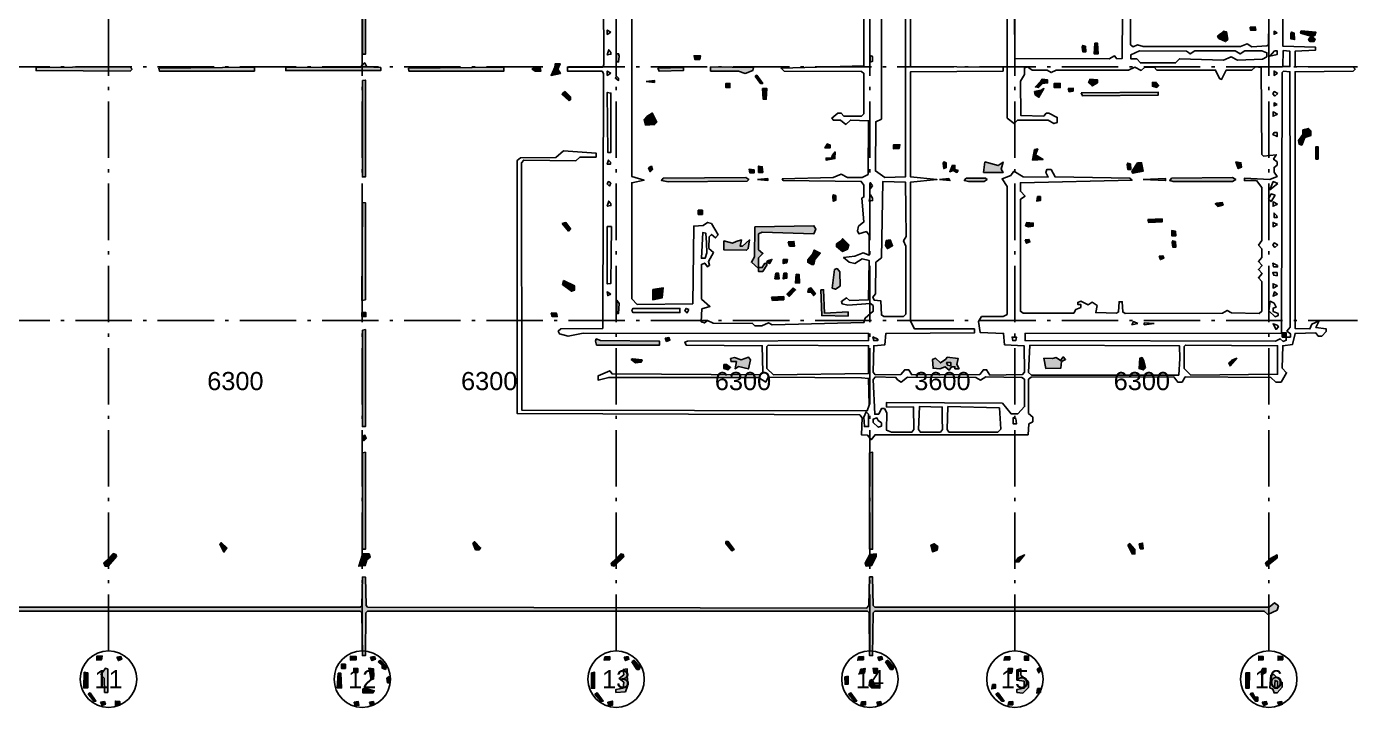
# Model space of a CAD drawing. Header units: millimetres. Extents: x -7200 to 93979, y -9600 to 40920.
# Drawn here: x 58268 to 91300, y -9600 to 7298 of the extents above; entities that cross this region are included whole.
import ezdxf
from ezdxf.enums import TextEntityAlignment as Align

# ---------------------------------------------------------------- set-up
doc = ezdxf.new("R2010")
doc.units = ezdxf.units.MM
doc.linetypes.add('ОСЕВАЯ', pattern=[2040, 1400, -280, 80, -280])
for name, color, linetype in [('ЗАЛИВКА', 7, 'Continuous'), ('МАРКИ', 1, 'Continuous'), ('ОСИ', 1, 'ОСЕВАЯ'), ('ПЛАН', 7, 'Continuous'), ('ШАГ', 3, 'Continuous')]:
    doc.layers.add(name, color=color, linetype=linetype)
doc.styles.add('Arial', font='arial.ttf')

msp = doc.modelspace()

# ---------------------------------------------------------------- hatches: boundary and pattern name
at = {"layer": 'ЗАЛИВКА'}
for points in [[(66601, 9055), (66601, 6611), (66678, 6611), (66678, 9068)], [(88635, 7286), (88650, 7207), (88777, 7207), (88762, 7296)], [(87902, 7121), (87828, 7060), (87863, 7004), (88028, 6928), (88082, 6981), (88051, 7169), (87975, 7182)], [(89648, 7121), (89651, 6992), (89742, 6974), (89727, 7139), (89663, 7162)], [(89907, 7190), (89892, 7131), (90156, 7060), (90090, 6981), (90123, 6928), (90219, 6928), (90255, 6987), (90171, 7080), (90242, 7080), (90272, 7159)], [(84470, 6791), (84482, 6674), (84563, 6674), (84548, 6809), (84485, 6832)], [(84782, 6888), (84764, 6624), (84868, 6624), (84853, 6885)], [(59405, 6294), (58504, 6281), (58504, 6205), (60837, 6192), (60887, 6243), (60839, 6288), (60573, 6299)], [(61550, 6268), (61565, 6192), (63923, 6192), (63923, 6294)], [(66589, 6344), (66561, 6294), (64698, 6281), (64698, 6205), (67058, 6205), (67058, 6281), (66716, 6296), (66662, 6395)], [(67744, 6268), (67759, 6192), (70117, 6192), (70117, 6294)], [(70853, 6268), (70815, 6243), (70891, 6192), (71034, 6192), (71018, 6281)], [(71386, 6311), (71285, 6085), (71516, 6136), (71450, 6243), (71513, 6370), (71386, 6370)], [(73938, 6266), (73968, 6189), (74572, 6205), (74572, 6281)], [(74844, 6530), (74851, 6484), (74978, 6484), (74994, 6573), (74836, 6573)], [(75245, 6243), (75245, 6192), (75940, 6192), (76103, 6134), (76298, 6212), (76314, 6286), (75245, 6296)], [(66601, 5958), (66601, 3565), (66678, 3565), (66678, 5971)], [(73646, 5938), (73849, 5913), (73849, 5964)], [(76349, 6065), (76484, 5887), (76539, 5887), (76392, 6090)], [(83439, 5946), (83307, 5799), (83388, 5783), (83482, 5882), (83609, 5900), (83609, 5976), (83474, 5991)], [(84647, 5951), (84629, 5908), (84716, 5824), (84853, 5903), (84853, 5976), (84662, 5991)], [(71574, 5649), (71559, 5611), (71729, 5461), (71767, 5484), (71767, 5555), (71638, 5684)], [(75626, 5837), (75626, 5786), (75727, 5786), (75727, 5887), (75626, 5887)], [(76545, 5628), (76552, 5494), (76628, 5494), (76644, 5760), (76537, 5760)], [(83454, 5722), (83289, 5684), (83304, 5601), (83396, 5545), (83520, 5760)], [(83774, 5837), (83774, 5786), (83926, 5786), (83926, 5887), (83774, 5887)], [(84117, 5760), (84150, 5679), (84244, 5697), (84244, 5773)], [(84447, 5656), (84475, 5583), (86351, 5595), (86351, 5672)], [(86211, 5865), (86211, 5816), (86325, 5788), (86371, 5834), (86307, 5913), (86211, 5913)], [(73666, 5070), (73595, 4991), (73633, 4854), (73854, 4867), (73910, 4923), (73798, 5151)], [(89945, 4735), (89948, 4621), (89836, 4471), (89854, 4382), (89917, 4359), (89996, 4545), (90146, 4598), (90146, 4710), (90085, 4770)], [(78113, 4336), (78085, 4288), (78215, 4291), (78215, 4359), (78139, 4387)], [(79789, 4311), (79789, 4260), (79928, 4275), (79944, 4364), (79789, 4364)], [(90272, 4161), (90272, 4009), (90323, 4009), (90323, 4314), (90272, 4314)], [(78268, 4110), (78243, 4034), (78113, 4034), (78113, 3984), (78332, 4022), (78337, 4187)], [(83284, 4245), (83238, 3984), (83497, 3996), (83307, 4116), (83368, 4263)], [(73704, 3791), (73747, 3694), (73806, 3753), (73775, 3831)], [(76215, 3712), (76222, 3666), (76324, 3666), (76324, 3742), (76204, 3760)], [(76438, 3758), (76438, 3679), (76542, 3679), (76527, 3819), (76438, 3834)], [(81017, 3897), (81032, 3775), (81096, 3798), (81096, 3915), (81032, 3938)], [(81246, 3862), (81182, 3697), (81263, 3730), (81360, 3679), (81388, 3725), (81312, 3753), (81312, 3854)], [(82055, 3940), (82022, 3679), (82505, 3676), (82454, 3758), (82505, 3933), (82385, 3849)], [(85586, 3872), (85599, 3755), (85680, 3755), (85665, 3890), (85602, 3912)], [(85838, 3915), (85701, 3704), (85729, 3659), (85982, 3709), (85944, 3918)], [(88305, 3864), (88341, 3775), (88422, 3806), (88407, 3920), (88285, 3938)], [(74072, 3534), (74026, 3478), (74191, 3448), (76154, 3463), (76194, 3504), (76121, 3552)], [(76413, 3501), (76666, 3476), (76666, 3527)], [(80931, 3501), (81187, 3476), (81157, 3527)], [(81586, 3537), (81540, 3481), (81654, 3450), (82035, 3450), (82109, 3499), (82068, 3539)], [(85982, 3501), (86541, 3476), (86541, 3527)], [(86688, 3534), (86642, 3481), (86724, 3450), (88204, 3450), (88280, 3501), (88204, 3552)], [(78276, 3085), (78291, 2963), (78354, 2986), (78354, 3103), (78291, 3126)], [(83360, 3080), (83342, 2966), (83431, 2981), (83431, 3077)], [(66607, 2928), (66589, 503), (66678, 519), (66678, 2925)], [(74940, 2689), (74940, 2638), (75042, 2638), (75042, 2740), (74940, 2740)], [(87810, 2917), (87772, 2895), (87833, 2834), (87965, 2869), (87945, 2930)], [(71564, 2407), (71719, 2224), (71772, 2278), (71655, 2435)], [(76344, 2326), (76339, 1580), (76260, 1450), (76438, 1295), (76438, 1217), (76539, 1217), (76646, 1389), (76593, 1422), (76527, 1318), (76438, 1318), (76438, 1557), (76545, 1669), (76438, 1760), (76438, 2153), (76527, 2197), (77809, 2156), (77854, 2270), (77809, 2354)], [(83078, 2397), (83063, 2356), (83137, 2328), (83254, 2346), (83254, 2422), (83096, 2438)], [(86097, 2511), (86127, 2433), (86452, 2448), (86452, 2524)], [(75879, 1960), (75793, 1922), (75575, 1978), (75575, 1755), (76138, 1745), (76179, 1788), (76215, 2004), (76037, 1851), (75976, 1851), (76011, 2004)], [(78492, 1986), (78367, 1905), (78370, 1839), (78522, 1717), (78641, 1773), (78677, 1882), (78527, 2034)], [(79603, 1986), (79586, 1864), (79634, 1790), (79763, 1859), (79702, 2004)], [(83051, 2004), (83086, 1920), (83170, 1953), (83147, 2016)], [(86693, 2171), (86693, 2105), (86797, 2105), (86782, 2219), (86693, 2235)], [(86703, 1943), (86716, 1826), (86797, 1826), (86782, 1960), (86719, 1983)], [(77174, 1955), (77205, 1851), (77329, 1851), (77314, 1966)], [(77786, 1661), (77656, 1509), (77656, 1448), (77755, 1394), (77804, 1394), (77834, 1516), (77969, 1676), (77819, 1750)], [(76656, 1483), (76641, 1443), (76715, 1415), (76768, 1521)], [(77047, 1521), (77047, 1417), (77136, 1432), (77151, 1514)], [(86376, 1597), (86411, 1514), (86495, 1547), (86472, 1610)], [(71597, 996), (71567, 899), (71795, 729), (71869, 757), (71869, 861)], [(76862, 1176), (76844, 1039), (76948, 1039), (76933, 1174)], [(77065, 1176), (77047, 1036), (77136, 1052), (77136, 1174)], [(77370, 1151), (77352, 937), (77456, 937), (77441, 1148)], [(78321, 1270), (78266, 808), (78342, 780), (78461, 856), (78451, 1214), (78387, 1293)], [(73808, 775), (73811, 519), (74042, 562), (74072, 811)], [(77215, 732), (77141, 656), (77197, 600), (77354, 760), (77288, 808)], [(77674, 793), (77656, 709), (77740, 709), (77804, 620), (77847, 663), (77735, 811)], [(77979, 767), (78004, 123), (78659, 112), (78659, 214), (78075, 189), (78050, 767)], [(76755, 582), (76786, 503), (77060, 519), (77060, 595)], [(66589, 151), (66589, 100), (66690, 100), (66690, 201), (66589, 201)], [(71287, 194), (71315, 100), (71440, 100), (71424, 184)], [(66601, -235), (66601, -2629), (66678, -2629), (66678, -223)], [(89435, -357), (89435, -408), (89536, -408), (89536, -306), (89435, -306)], [(72389, -509), (72414, -606), (73976, -611), (73976, -509), (72516, -494), (72407, -454)], [(74115, -433), (74151, -517), (74235, -484), (74212, -421)], [(73311, -946), (73278, -966), (73379, -1045), (73526, -1030), (73544, -977)], [(75740, -941), (75755, -1017), (75885, -1017), (75852, -1195), (75935, -1139), (76184, -1200), (76232, -977), (76189, -911), (76006, -977), (75839, -916)], [(83736, -941), (83518, -933), (83568, -1192), (83939, -1182), (83954, -1017), (84058, -961), (84000, -903), (83934, -992), (83820, -916)], [(85899, -933), (85881, -1192), (85988, -1225), (86038, -1175), (85995, -979), (85955, -916)], [(88183, -982), (88110, -1045), (88140, -1124), (88305, -933)], [(75575, -1142), (75575, -1192), (75681, -1225), (75740, -1167), (75641, -1093), (75575, -1093)], [(66596, -2885), (66640, -2982), (66698, -2924), (66667, -2845)], [(66601, -3281), (66601, -5675), (66678, -5675), (66678, -3269)], [(79192, -3281), (79192, -5675), (79268, -5675), (79268, -3269)], [(63060, -5541), (63164, -5744), (63238, -5640), (63098, -5510)], [(69340, -5520), (69412, -5688), (69505, -5688), (69536, -5637), (69386, -5485)], [(75626, -5531), (75773, -5718), (75829, -5685), (75684, -5485), (75626, -5485)], [(80710, -5576), (80751, -5739), (80867, -5696), (80885, -5607), (80791, -5538)], [(85602, -5571), (85708, -5789), (85779, -5789), (85777, -5675), (85655, -5536)], [(85881, -5543), (85911, -5663), (85985, -5663), (85970, -5523)], [(60304, -5901), (60184, -6015), (60215, -6094), (60288, -6094), (60499, -5858), (60481, -5805), (60420, -5784)], [(66599, -5833), (66513, -6097), (66675, -6081), (66713, -5937), (66799, -5873), (66769, -5789), (66612, -5789)], [(72899, -5906), (72780, -6023), (72798, -6079), (72854, -6097), (73090, -5861), (73072, -5805), (73016, -5787)], [(79197, -5807), (79080, -6023), (79111, -6097), (79240, -6081), (79357, -5858), (79357, -5789)], [(82880, -5888), (82809, -5993), (82898, -5990), (83038, -5815)], [(89130, -5914), (89021, -6013), (89051, -6094), (89308, -5891), (89308, -5815)], [(66607, -6363), (66589, -7082), (66543, -7109), (28921, -7109), (28890, -7059), (28794, -7109), (10050, -7109), (9979, -7051), (9921, -7109), (6387, -7109), (6326, -7049), (6265, -7109), (221, -7107), (49, -6960), (5, -7079), (-200, -7160), (-86, -7313), (31, -7313), (31, -7244), (155, -7178), (9913, -7211), (9981, -7267), (10050, -7211), (66548, -7211), (66589, -7252), (66601, -8315), (66678, -8315), (66690, -7252), (66731, -7211), (79139, -7211), (79179, -7252), (79192, -8315), (79268, -8315), (79281, -7252), (79324, -7208), (88988, -7211), (89077, -7292), (89305, -7183), (89338, -7082), (89239, -7008), (89110, -7109), (79322, -7109), (79284, -7071), (79268, -6361), (79192, -6361), (79177, -7069), (79119, -7137), (66731, -7109), (66693, -7071), (66678, -6366)], [(60014, -8381), (60014, -8432), (60128, -8417), (60144, -8328), (60014, -8328)], [(60509, -8353), (60545, -8437), (60628, -8404), (60606, -8341)], [(66081, -8582), (66081, -8632), (66183, -8632), (66183, -8531), (66081, -8531)], [(66310, -8379), (66310, -8432), (66449, -8417), (66449, -8341), (66310, -8325)], [(66805, -8353), (66840, -8437), (66924, -8404), (66901, -8341)], [(66995, -8467), (67096, -8559), (67096, -8627), (67175, -8658), (67203, -8582), (67051, -8429)], [(72623, -8343), (72605, -8432), (72744, -8417), (72744, -8341)], [(73100, -8353), (73135, -8437), (73219, -8404), (73196, -8341)], [(73290, -8467), (73417, -8658), (73470, -8658), (73498, -8582), (73346, -8429)], [(78918, -8343), (78900, -8432), (79040, -8417), (79040, -8341)], [(79395, -8353), (79431, -8437), (79515, -8404), (79492, -8341)], [(79586, -8467), (79713, -8658), (79766, -8658), (79794, -8582), (79641, -8429)], [(82548, -8343), (82530, -8432), (82670, -8417), (82670, -8341)], [(83038, -8379), (83038, -8429), (83139, -8429), (83139, -8328), (83038, -8328)], [(88851, -8379), (88851, -8432), (88965, -8417), (88965, -8341), (88851, -8325)], [(89333, -8379), (89333, -8432), (89447, -8417), (89447, -8341), (89333, -8325)], [(59699, -8726), (59684, -9115), (59786, -9115), (59786, -8739)], [(60166, -8709), (60111, -8787), (60189, -8874), (60205, -9229), (60281, -9229), (60281, -8650), (60222, -8630)], [(65997, -8749), (65980, -9115), (66084, -9115), (66068, -8752)], [(66386, -8683), (66386, -8734), (66487, -8734), (66487, -8632), (66386, -8632)], [(66777, -8701), (66822, -8914), (66881, -8894), (66881, -8645), (66759, -8627)], [(67213, -8874), (67228, -8988), (67269, -8988), (67269, -8836)], [(72288, -8742), (72288, -9127), (72364, -9127), (72364, -8726)], [(73074, -8658), (73092, -8792), (72973, -8886), (73092, -8978), (73074, -9127), (72897, -9153), (72897, -9229), (73130, -9216), (73186, -9077), (73176, -8645)], [(78580, -8843), (78583, -9026), (78659, -9026), (78659, -8828)], [(78976, -8655), (78943, -8764), (79065, -8747), (79080, -8632)], [(79197, -8929), (79179, -9059), (79243, -9112), (79446, -9127), (79446, -9051), (79319, -9051), (79253, -8912)], [(79286, -8688), (79294, -8747), (79370, -8747), (79385, -8632), (79278, -8632)], [(82632, -8698), (82632, -8762), (82721, -8747), (82736, -8632), (82632, -8632)], [(82845, -8665), (82847, -8924), (83025, -8950), (83025, -9127), (82847, -9153), (82847, -9229), (82992, -9247), (83139, -9105), (83139, -8968), (82949, -8800), (82949, -8645)], [(83350, -8648), (83393, -8744), (83452, -8686), (83421, -8607)], [(88531, -8744), (88534, -9127), (88610, -9127), (88625, -8739)], [(88922, -8696), (88922, -8790), (89029, -8731), (89029, -8632), (88952, -8632)], [(59798, -9267), (59933, -9445), (59989, -9445), (59842, -9242)], [(66685, -9133), (66614, -9143), (66614, -9242), (66865, -9242), (66898, -9186)], [(72376, -9270), (72524, -9445), (72579, -9445), (72432, -9242)], [(78672, -9270), (78819, -9445), (78875, -9445), (78728, -9242)], [(82243, -9028), (82226, -9143), (82314, -9127), (82314, -9031)], [(82327, -9270), (82474, -9445), (82530, -9445), (82383, -9242)], [(83360, -9130), (83342, -9244), (83431, -9229), (83431, -9133)], [(88635, -9267), (88770, -9445), (88826, -9445), (88826, -9343), (88752, -9343), (88696, -9242)], [(60103, -9470), (60139, -9554), (60222, -9521), (60199, -9457)], [(60471, -9496), (60471, -9549), (60585, -9534), (60585, -9457), (60471, -9442)], [(66398, -9468), (66414, -9546), (66515, -9546), (66500, -9457)], [(66779, -9470), (66815, -9554), (66898, -9521), (66876, -9457)], [(72694, -9470), (72709, -9546), (72808, -9546), (72808, -9445)], [(78994, -9460), (78976, -9549), (79091, -9534), (79091, -9457)], [(79370, -9470), (79405, -9554), (79489, -9521), (79466, -9457)], [(82649, -9460), (82632, -9549), (82746, -9534), (82746, -9457)], [(88940, -9470), (88975, -9554), (89059, -9521), (89036, -9457)], [(89321, -9470), (89356, -9554), (89440, -9521), (89417, -9457)]]:
    msp.add_hatch(color=7, dxfattribs=at).paths.add_polyline_path(points)
h = msp.add_hatch(color=7, dxfattribs=at)
h.paths.add_polyline_path([(81083, -954), (80951, -1048), (80832, -933), (80751, -966), (80766, -1182), (80939, -1197), (81065, -1144), (81164, -1233), (81228, -1144), (81312, -1144), (81312, -1195), (81413, -1195), (81360, -1088), (81393, -941), (81119, -911)])
h.paths.add_polyline_path([(81210, -1083), (81210, -1121), (81126, -1106), (81104, -1043), (81210, -1043)])
h = msp.add_hatch(color=7, dxfattribs=at)
h.paths.add_polyline_path([(89148, -8803), (89130, -9117), (89204, -9145), (89234, -9242), (89310, -9242), (89432, -9102), (89435, -8980), (89224, -8785)])
h.paths.add_polyline_path([(89321, -9041), (89321, -9127), (89244, -9127), (89257, -8932), (89321, -8955)])

# ---------------------------------------------------------------- linework, layer by layer
at = {"layer": 'МАРКИ'}
for p, q in [((60300, -8200), (60300, -8200)), ((66600, -8200), (66600, -8200)), ((72900, -8200), (72900, -8200)), ((79200, -8200), (79200, -8200)), ((82800, -8200), (82800, -8200)), ((89100, -8200), (89100, -8200))]:
    msp.add_line(p, q, dxfattribs=at)
for centre in [(60300, -8900), (66600, -8900), (72900, -8900), (79200, -8900), (82800, -8900), (89100, -8900)]:
    msp.add_circle(centre, 700, dxfattribs=at)
at = {"layer": 'ОСИ', "linetype": 'ОСЕВАЯ'}
for p, q in [((60300, -8200), (60300, 35200)), ((66600, -8200), (66600, 35200)), ((72900, -8200), (72900, 35200)), ((79200, -8200), (79200, 35200)), ((82800, -8200), (82800, 35200)), ((89100, -8200), (89100, 35200)), ((-5800, 6300), (91300, 6300)), ((-5800, 0), (91300, 0))]:
    msp.add_line(p, q, dxfattribs=at)
at = {"layer": 'ПЛАН'}
for points in [[(72582, 9827), (72595, 6357), (72574, 6294), (71691, 6294), (71691, 6192), (72552, 6192), (72587, 6136), (72567, -192), (71531, -205), (71465, -258), (71493, -332), (71714, -383), (72084, -309), (79167, -319), (79167, -497), (74674, -509), (74610, -532), (74641, -611), (76527, -624), (76542, -1276), (76484, -1347), (72800, -1322), (72742, -1243), (72453, -1373), (72453, -1474), (72719, -1411), (76433, -1411), (76616, -1525), (76674, -1400), (78989, -1418), (79167, -1436), (79182, -2101), (79131, -2236), (70561, -2223), (70549, 3915), (70607, 3984), (71897, 3968), (72003, 4060), (72402, 4060), (72402, 4159), (71597, 4217), (71404, 4047), (70528, 4044), (70447, 3978), (70447, -2309), (78946, -2337), (79007, -2413), (78989, -2832), (79141, -2847), (79230, -2959), (79329, -2832), (83127, -2832), (83142, -2566), (83241, -2512), (83241, -2396), (83139, -2304), (83139, -1454), (83203, -1403), (86741, -1398), (86840, -1525), (86947, -1525), (87028, -1398), (89153, -1413), (89272, -1525), (89404, -1525), (89541, -1294), (89432, -1177), (89447, -624), (89686, -596), (89752, -319), (90265, -304), (90328, -383), (90417, -383), (90526, -266), (90526, -205), (90272, -174), (90349, -2), (90166, -86), (90120, -207), (89752, -192), (89752, 6179), (91196, 6192), (91247, 6243), (91196, 6294), (89752, 6306), (89752, 6687), (90260, 6712), (90260, 6789), (89447, 6814), (89435, 17229)], [(82606, 10124), (82609, 5029), (82784, 4895), (82863, 4974), (83627, 4974), (83769, 4890), (83850, 4920), (83850, 5045), (83645, 5151), (83576, 5151), (83513, 5073), (82949, 5088), (82936, 5943), (83038, 6108), (83038, 6271), (83111, 6299), (83226, 6217), (83596, 6217), (83695, 6156), (83827, 6217), (85617, 6217), (85777, 6294), (85932, 6210), (86026, 6294), (86257, 6294), (86318, 6217), (87782, 6217), (87874, 6007), (87929, 5986), (88039, 6215), (88678, 6215), (88770, 6296), (88914, 6281), (88927, 4126), (88973, 4080), (89285, 4116), (89219, 4006), (89308, 3940), (89308, 3862), (89232, 3801), (89232, 3684), (89308, 3575), (89123, 3499), (88496, 3534), (88496, 3476), (88795, 3476), (88927, 3301), (88927, 1988), (88846, 1874), (88927, 1783), (88927, 1564), (88843, 1471), (88935, 1369), (88843, 1267), (88935, 1166), (88843, 1064), (88927, 970), (88927, 232), (88859, 176), (88178, 191), (88064, 255), (87950, 181), (85538, 178), (85477, 214), (85462, 468), (85386, 468), (85371, 214), (85317, 181), (84807, 201), (84840, 374), (84713, 455), (84614, 394), (84434, 481), (84358, 450), (84358, 404), (84434, 404), (84434, 328), (84312, 280), (84259, 189), (83000, 181), (82936, 232), (82936, 3014), (83051, 3090), (82936, 3212), (82936, 3423), (85706, 3483), (85650, 3539), (83797, 3565), (83698, 3755), (83594, 3755), (83563, 3676), (83622, 3557), (83000, 3567), (82776, 3709), (82695, 3605), (82479, 3522), (82606, 3331), (82606, 153), (82507, 100), (81972, 100), (81896, -20), (81934, -294), (82517, -319), (82543, -598), (83025, -624), (83040, -1276), (82990, -1334), (82177, -1350), (82094, -1220), (82017, -1220), (81926, -1334), (80243, -1342), (80164, -1220), (80063, -1220), (79971, -1334), (79334, -1345), (79278, -1276), (79294, -624), (79573, -598), (79598, -319), (81794, -306), (81794, -205), (80309, -205), (80210, -14), (80208, 3438), (80862, 3501), (80208, 3565), (80208, 6179), (82505, 6192), (82505, 6294), (80208, 6306), (80200, 12543)], [(80088, 12543), (80081, 3565), (79570, 3549), (79337, 3717), (79344, 4935), (79484, 5001), (79484, 9522)], [(79055, 9817), (79045, 6321), (76996, 6263), (77075, 6192), (78989, 6187), (79053, 6136), (79053, 5136), (78992, 5075), (78550, 5075), (78489, 5151), (78405, 5149), (78258, 5029), (78294, 4974), (78474, 4974), (78603, 4872), (78715, 4976), (79167, 4961), (79154, 3628), (79004, 3552), (78644, 3552), (78489, 3631), (78291, 3552), (77024, 3519), (77050, 3476), (78987, 3456), (79053, 3364), (79053, 3072), (79002, 3042), (79053, 2448), (78913, 2341), (78895, 2229), (78923, 2158), (79113, 2212), (79179, 2120), (79179, 1623), (79030, 1681), (78824, 1597), (78545, 1570), (78684, 1448), (78829, 1415), (79009, 1531), (79179, 1493), (79167, 519), (78692, 503), (78621, 562), (78492, 478), (78509, 420), (78654, 382), (79218, 422), (79281, 374), (79281, 232), (79086, 62), (79050, -47), (76770, -108), (76684, -58), (76517, -129), (76347, -129), (76286, -68), (75308, -65), (75171, 6), (75093, -58), (75014, -27), (75029, 290), (75230, 354), (75016, 536), (75016, 1397), (75100, 1427), (75166, 1339), (75222, 1374), (75192, 1468), (75321, 1689), (75202, 1793), (75212, 2082), (75270, 2141), (75364, 2052), (75430, 2133), (75265, 2407), (75169, 2438), (75057, 2359), (74829, 2346), (74801, 417), (73420, 404), (73290, 544), (73290, 3423), (73595, 3483), (73290, 3580), (73290, 9916)], [(89107, 7982), (89092, 6847), (89051, 6822), (88678, 6794), (88567, 6872), (88399, 6804), (85980, 6806), (85843, 6844), (85731, 6794), (85665, 6847), (85668, 9073)], [(85475, 8824), (85462, 6509), (85330, 6494), (85267, 6573), (85137, 6497), (82797, 6509), (82779, 8873)], [(10050, -7211), (66548, -7211), (66589, -7252), (66601, -8315), (66678, -8315), (66690, -7252), (66731, -7211), (79139, -7211), (79179, -7252), (79192, -8315), (79268, -8315), (79281, -7252), (79324, -7208), (88988, -7211), (89077, -7292), (89305, -7183), (89338, -7082), (89239, -7008), (89110, -7109), (79322, -7109), (79284, -7071), (79268, -6361), (79192, -6361), (79177, -7069), (79119, -7137), (66731, -7109), (66693, -7071), (66678, -6366), (66607, -6363), (66589, -7082), (66543, -7109), (28921, -7109)]]:
    msp.add_lwpolyline(points, dxfattribs=at)
for points in [[(66601, 9055), (66601, 6611), (66678, 6611), (66678, 9068)], [(88635, 7286), (88650, 7207), (88777, 7207), (88762, 7296)], [(72770, 7157), (72681, 7103), (72681, 7210)], [(87902, 7121), (87828, 7060), (87863, 7004), (88028, 6928), (88082, 6981), (88051, 7169), (87975, 7182)], [(89308, 7144), (89232, 7106), (89232, 7182)], [(89648, 7121), (89651, 6992), (89742, 6974), (89727, 7139), (89663, 7162)], [(89907, 7190), (89892, 7131), (90156, 7060), (90090, 6981), (90123, 6928), (90219, 6928), (90255, 6987), (90171, 7080), (90242, 7080), (90272, 7159)], [(72770, 6659), (72770, 6611), (72681, 6596), (72717, 6725)], [(72975, 6560), (72963, 6420), (72907, 6420), (72909, 6624), (72960, 6624)], [(84470, 6791), (84482, 6674), (84563, 6674), (84548, 6809), (84485, 6832)], [(84782, 6888), (84764, 6624), (84868, 6624), (84853, 6885)], [(87104, 6654), (87148, 6618), (87262, 6700), (88270, 6700), (88391, 6618), (88506, 6700), (88925, 6700), (89054, 6649), (89054, 6550), (88947, 6492), (88323, 6466), (88171, 6547), (87975, 6464), (86881, 6499), (86787, 6395), (85914, 6395), (85823, 6497), (85678, 6497), (85678, 6601), (85894, 6700), (87061, 6692)], [(89308, 6651), (89308, 6603), (89128, 6565), (89244, 6700), (89308, 6700)], [(89625, 6497), (89625, 6306), (89447, 6306), (89460, 6702), (89625, 6687)], [(59405, 6294), (58504, 6281), (58504, 6205), (60837, 6192), (60887, 6243), (60839, 6288), (60573, 6299)], [(61550, 6268), (61565, 6192), (63923, 6192), (63923, 6294)], [(66589, 6344), (66561, 6294), (64698, 6281), (64698, 6205), (67058, 6205), (67058, 6281), (66716, 6296), (66662, 6395)], [(67744, 6268), (67759, 6192), (70117, 6192), (70117, 6294)], [(70853, 6268), (70815, 6243), (70891, 6192), (71034, 6192), (71018, 6281)], [(71386, 6311), (71285, 6085), (71516, 6136), (71450, 6243), (71513, 6370), (71386, 6370)], [(73938, 6266), (73968, 6189), (74572, 6205), (74572, 6281)], [(74844, 6530), (74851, 6484), (74978, 6484), (74994, 6573), (74836, 6573)], [(75245, 6243), (75245, 6192), (75940, 6192), (76103, 6134), (76298, 6212), (76314, 6286), (75245, 6296)], [(79268, 6497), (79268, 6438), (79205, 6415), (79205, 6578), (79268, 6555)], [(66601, 5958), (66601, 3565), (66678, 3565), (66678, 5971)], [(72770, 6141), (72681, 6088), (72681, 6195)], [(72960, 6014), (72960, 5964), (72882, 6014), (72912, 6065)], [(73646, 5938), (73849, 5913), (73849, 5964)], [(76349, 6065), (76484, 5887), (76539, 5887), (76392, 6090)], [(89630, 3006), (89635, -164), (89549, -261), (89638, -324), (89638, -408), (89536, -408), (89536, -487), (89460, -515), (89381, -451), (89270, -509), (83051, -497), (83051, -319), (89417, -309), (89435, 6156), (89470, 6195), (89625, 6179)], [(83439, 5946), (83307, 5799), (83388, 5783), (83482, 5882), (83609, 5900), (83609, 5976), (83474, 5991)], [(84647, 5951), (84629, 5908), (84716, 5824), (84853, 5903), (84853, 5976), (84662, 5991)], [(89321, 6141), (89232, 6088), (89232, 6195)], [(71574, 5649), (71559, 5611), (71729, 5461), (71767, 5484), (71767, 5555), (71638, 5684)], [(72770, 4910), (72770, 4174), (72694, 4174), (72681, 5664), (72770, 5646)], [(75626, 5837), (75626, 5786), (75727, 5786), (75727, 5887), (75626, 5887)], [(76545, 5628), (76552, 5494), (76628, 5494), (76644, 5760), (76537, 5760)], [(83454, 5722), (83289, 5684), (83304, 5601), (83396, 5545), (83520, 5760)], [(83774, 5837), (83774, 5786), (83926, 5786), (83926, 5887), (83774, 5887)], [(84117, 5760), (84150, 5679), (84244, 5697), (84244, 5773)], [(84447, 5656), (84475, 5583), (86351, 5595), (86351, 5672)], [(86211, 5865), (86211, 5816), (86325, 5788), (86371, 5834), (86307, 5913), (86211, 5913)], [(89328, 5641), (89255, 5575), (89201, 5628), (89237, 5687)], [(89308, 5367), (89232, 5329), (89232, 5405)], [(73666, 5070), (73595, 4991), (73633, 4854), (73854, 4867), (73910, 4923), (73798, 5151)], [(89321, 5126), (89206, 5073), (89206, 5179)], [(89308, 4618), (89308, 4567), (89204, 4618), (89234, 4669), (89308, 4669)], [(89945, 4735), (89948, 4621), (89836, 4471), (89854, 4382), (89917, 4359), (89996, 4545), (90146, 4598), (90146, 4710), (90085, 4770)], [(78113, 4336), (78085, 4288), (78215, 4291), (78215, 4359), (78139, 4387)], [(79789, 4311), (79789, 4260), (79928, 4275), (79944, 4364), (79789, 4364)], [(90272, 4161), (90272, 4009), (90323, 4009), (90323, 4314), (90272, 4314)], [(72757, 3933), (72757, 3882), (72681, 3882), (72714, 3984)], [(78268, 4110), (78243, 4034), (78113, 4034), (78113, 3984), (78332, 4022), (78337, 4187)], [(83284, 4245), (83238, 3984), (83497, 3996), (83307, 4116), (83368, 4263)], [(73704, 3791), (73747, 3694), (73806, 3753), (73775, 3831)], [(76215, 3712), (76222, 3666), (76324, 3666), (76324, 3742), (76204, 3760)], [(76438, 3758), (76438, 3679), (76542, 3679), (76527, 3819), (76438, 3834)], [(81017, 3897), (81032, 3775), (81096, 3798), (81096, 3915), (81032, 3938)], [(81246, 3862), (81182, 3697), (81263, 3730), (81360, 3679), (81388, 3725), (81312, 3753), (81312, 3854)], [(82055, 3940), (82022, 3679), (82505, 3676), (82454, 3758), (82505, 3933), (82385, 3849)], [(85586, 3872), (85599, 3755), (85680, 3755), (85665, 3890), (85602, 3912)], [(85838, 3915), (85701, 3704), (85729, 3659), (85982, 3709), (85944, 3918)], [(88305, 3864), (88341, 3775), (88422, 3806), (88407, 3920), (88285, 3938)], [(72772, 3423), (72732, 3339), (72676, 3395), (72709, 3450)], [(74072, 3534), (74026, 3478), (74191, 3448), (76154, 3463), (76194, 3504), (76121, 3552)], [(76413, 3501), (76666, 3476), (76666, 3527)], [(79268, 3349), (79210, 3270), (79210, 3428)], [(80088, 2765), (80096, 2092), (80035, 1978), (80093, 1849), (80093, 161), (80032, 100), (79548, 100), (79487, 140), (79471, 493), (79304, 508), (79276, 582), (79342, 663), (79347, 1450), (79484, 1562), (79520, 3453), (80081, 3438)], [(80931, 3501), (81187, 3476), (81157, 3527)], [(81586, 3537), (81540, 3481), (81654, 3450), (82035, 3450), (82109, 3499), (82068, 3539)], [(85982, 3501), (86541, 3476), (86541, 3527)], [(86688, 3534), (86642, 3481), (86724, 3450), (88204, 3450), (88280, 3501), (88204, 3552)], [(89328, 3405), (89130, 3247), (89211, 3453)], [(78276, 3085), (78291, 2963), (78354, 2986), (78354, 3103), (78291, 3126)], [(79268, 3042), (79268, 2981), (79179, 2966), (79215, 3120)], [(83360, 3080), (83342, 2966), (83431, 2981), (83431, 3077)], [(89257, 3115), (89158, 2955), (89097, 3016), (89156, 3146)], [(66607, 2928), (66589, 503), (66678, 519), (66678, 2925)], [(72770, 2902), (72770, 2854), (72681, 2839), (72717, 2968)], [(74940, 2689), (74940, 2638), (75042, 2638), (75042, 2740), (74940, 2740)], [(87810, 2917), (87772, 2895), (87833, 2834), (87965, 2869), (87945, 2930)], [(89321, 2892), (89206, 2839), (89206, 2945)], [(89303, 2605), (89310, 2562), (89232, 2562), (89232, 2669)], [(71564, 2407), (71719, 2224), (71772, 2278), (71655, 2435)], [(72777, 1630), (72770, 925), (72681, 910), (72681, 2334), (72783, 2334)], [(76344, 2326), (76339, 1580), (76260, 1450), (76438, 1295), (76438, 1217), (76539, 1217), (76646, 1389), (76593, 1422), (76527, 1318), (76438, 1318), (76438, 1557), (76545, 1669), (76438, 1760), (76438, 2153), (76527, 2197), (77809, 2156), (77854, 2270), (77809, 2354)], [(83078, 2397), (83063, 2356), (83137, 2328), (83254, 2346), (83254, 2422), (83096, 2438)], [(86097, 2511), (86127, 2433), (86452, 2448), (86452, 2524)], [(89321, 2384), (89206, 2331), (89206, 2438)], [(75143, 1927), (75156, 1686), (75108, 1547), (75016, 1547), (75052, 2184), (75131, 2169)], [(75879, 1960), (75793, 1922), (75575, 1978), (75575, 1755), (76138, 1745), (76179, 1788), (76215, 2004), (76037, 1851), (75976, 1851), (76011, 2004)], [(78492, 1986), (78367, 1905), (78370, 1839), (78522, 1717), (78641, 1773), (78677, 1882), (78527, 2034)], [(79603, 1986), (79586, 1864), (79634, 1790), (79763, 1859), (79702, 2004)], [(83051, 2004), (83086, 1920), (83170, 1953), (83147, 2016)], [(86693, 2171), (86693, 2105), (86797, 2105), (86782, 2219), (86693, 2235)], [(86703, 1943), (86716, 1826), (86797, 1826), (86782, 1960), (86719, 1983)], [(77174, 1955), (77205, 1851), (77329, 1851), (77314, 1966)], [(77786, 1661), (77656, 1509), (77656, 1448), (77755, 1394), (77804, 1394), (77834, 1516), (77969, 1676), (77819, 1750)], [(89328, 1884), (89255, 1818), (89201, 1872), (89237, 1930)], [(76656, 1483), (76641, 1443), (76715, 1415), (76768, 1521)], [(77047, 1521), (77047, 1417), (77136, 1432), (77151, 1514)], [(86376, 1597), (86411, 1514), (86495, 1547), (86472, 1610)], [(89321, 1369), (89321, 1331), (89219, 1331), (89201, 1425)], [(71597, 996), (71567, 899), (71795, 729), (71869, 757), (71869, 861)], [(76862, 1176), (76844, 1039), (76948, 1039), (76933, 1174)], [(77065, 1176), (77047, 1036), (77136, 1052), (77136, 1174)], [(77370, 1151), (77352, 937), (77456, 937), (77441, 1148)], [(78321, 1270), (78266, 808), (78342, 780), (78461, 856), (78451, 1214), (78387, 1293)], [(89308, 1151), (89308, 1113), (89224, 1128), (89201, 1191), (89308, 1191)], [(72770, 658), (72694, 620), (72676, 714)], [(73808, 775), (73811, 519), (74042, 562), (74072, 811)], [(77215, 732), (77141, 656), (77197, 600), (77354, 760), (77288, 808)], [(77674, 793), (77656, 709), (77740, 709), (77804, 620), (77847, 663), (77735, 811)], [(77979, 767), (78004, 123), (78659, 112), (78659, 214), (78075, 189), (78050, 767)], [(89321, 861), (89206, 808), (89206, 915)], [(89321, 658), (89206, 605), (89242, 712)], [(72973, 427), (72958, 176), (72915, 176), (72915, 506)], [(76755, 582), (76786, 503), (77060, 519), (77060, 595)], [(89237, 437), (89282, 333), (89206, 305), (89206, 227), (89333, 176), (89333, 123), (89257, 95), (89105, 247), (89138, 481)], [(66589, 151), (66589, 100), (66690, 100), (66690, 201), (66589, 201)], [(71287, 194), (71315, 100), (71440, 100), (71424, 184)], [(74483, 252), (74483, 201), (73318, 201), (73288, 252), (73318, 303), (74483, 303)], [(74702, 275), (74661, 191), (74605, 247), (74638, 303)], [(66601, -235), (66601, -2629), (66678, -2629), (66678, -223)], [(85850, -70), (85703, -103), (85739, -25)], [(86257, -70), (86008, -103), (86008, -55)], [(89308, -116), (89341, -157), (89280, -218), (89206, -78)], [(89435, -357), (89435, -408), (89536, -408), (89536, -306), (89435, -306)], [(72389, -509), (72414, -606), (73976, -611), (73976, -509), (72516, -494), (72407, -454)], [(74115, -433), (74151, -517), (74235, -484), (74212, -421)], [(79167, -966), (79167, -1309), (76806, -1342), (76641, -1185), (76641, -644), (76677, -608), (79167, -624)], [(79395, -459), (79395, -497), (79294, -497), (79276, -403)], [(82830, -451), (82822, -497), (82746, -497), (82731, -408), (82837, -408)], [(86896, -941), (86868, -1350), (83213, -1352), (83139, -1291), (83172, -611), (86884, -624)], [(89321, -979), (89321, -1332), (87168, -1350), (86998, -1185), (86998, -644), (87033, -608), (89321, -624)], [(73311, -946), (73278, -966), (73379, -1045), (73526, -1030), (73544, -977)], [(75740, -941), (75755, -1017), (75885, -1017), (75852, -1195), (75935, -1139), (76184, -1200), (76232, -977), (76189, -911), (76006, -977), (75839, -916)], [(81083, -954), (80951, -1048), (80832, -933), (80751, -966), (80766, -1182), (80939, -1197), (81065, -1144), (81164, -1233), (81228, -1144), (81312, -1144), (81312, -1195), (81413, -1195), (81360, -1088), (81393, -941), (81119, -911)], [(83736, -941), (83518, -933), (83568, -1192), (83939, -1182), (83954, -1017), (84058, -961), (84000, -903), (83934, -992), (83820, -916)], [(85899, -933), (85881, -1192), (85988, -1225), (86038, -1175), (85995, -979), (85955, -916)], [(88183, -982), (88110, -1045), (88140, -1124), (88305, -933)], [(75575, -1142), (75575, -1192), (75681, -1225), (75740, -1167), (75641, -1093), (75575, -1093)], [(81210, -1083), (81210, -1121), (81126, -1106), (81104, -1043), (81210, -1043)], [(79883, -1466), (79974, -1525), (80134, -1403), (81832, -1411), (81949, -1477), (82076, -1395), (82974, -1408), (83038, -1454), (83038, -2132), (82868, -2312), (82703, -2312), (82490, -2045), (79608, -2033), (79608, -2142), (80284, -2147), (80289, -2705), (80243, -2766), (79738, -2766), (79614, -2720), (79616, -2291), (79558, -2185), (79487, -2185), (79421, -2324), (79319, -2324), (79281, -1459), (79342, -1398), (79847, -1411)], [(79167, -2319), (79167, -2629), (79065, -2629), (79050, -2398), (79103, -2261)], [(80997, -2426), (81002, -2705), (80951, -2769), (80454, -2769), (80406, -2705), (80428, -2132), (80994, -2147)], [(82416, -2165), (82446, -2695), (82378, -2766), (81162, -2766), (81116, -2705), (81137, -2134)], [(79403, -2477), (79484, -2540), (79484, -2619), (79408, -2647), (79281, -2528), (79281, -2446), (79375, -2413)], [(82830, -2497), (82837, -2566), (82756, -2566), (82759, -2408), (82822, -2431)], [(66596, -2885), (66640, -2982), (66698, -2924), (66667, -2845)], [(66601, -3281), (66601, -5675), (66678, -5675), (66678, -3269)], [(79192, -3281), (79192, -5675), (79268, -5675), (79268, -3269)], [(63060, -5541), (63164, -5744), (63238, -5640), (63098, -5510)], [(69340, -5520), (69412, -5688), (69505, -5688), (69536, -5637), (69386, -5485)], [(75626, -5531), (75773, -5718), (75829, -5685), (75684, -5485), (75626, -5485)], [(80710, -5576), (80751, -5739), (80867, -5696), (80885, -5607), (80791, -5538)], [(85602, -5571), (85708, -5789), (85779, -5789), (85777, -5675), (85655, -5536)], [(85881, -5543), (85911, -5663), (85985, -5663), (85970, -5523)], [(60304, -5901), (60184, -6015), (60215, -6094), (60288, -6094), (60499, -5858), (60481, -5805), (60420, -5784)], [(66599, -5833), (66513, -6097), (66675, -6081), (66713, -5937), (66799, -5873), (66769, -5789), (66612, -5789)], [(72899, -5906), (72780, -6023), (72798, -6079), (72854, -6097), (73090, -5861), (73072, -5805), (73016, -5787)], [(79197, -5807), (79080, -6023), (79111, -6097), (79240, -6081), (79357, -5858), (79357, -5789)], [(82880, -5888), (82809, -5993), (82898, -5990), (83038, -5815)], [(89130, -5914), (89021, -6013), (89051, -6094), (89308, -5891), (89308, -5815)], [(60014, -8381), (60014, -8432), (60128, -8417), (60144, -8328), (60014, -8328)], [(60509, -8353), (60545, -8437), (60628, -8404), (60606, -8341)], [(66081, -8582), (66081, -8632), (66183, -8632), (66183, -8531), (66081, -8531)], [(66310, -8379), (66310, -8432), (66449, -8417), (66449, -8341), (66310, -8325)], [(66805, -8353), (66840, -8437), (66924, -8404), (66901, -8341)], [(66995, -8467), (67096, -8559), (67096, -8627), (67175, -8658), (67203, -8582), (67051, -8429)], [(72623, -8343), (72605, -8432), (72744, -8417), (72744, -8341)], [(73100, -8353), (73135, -8437), (73219, -8404), (73196, -8341)], [(73290, -8467), (73417, -8658), (73470, -8658), (73498, -8582), (73346, -8429)], [(78918, -8343), (78900, -8432), (79040, -8417), (79040, -8341)], [(79395, -8353), (79431, -8437), (79515, -8404), (79492, -8341)], [(79586, -8467), (79713, -8658), (79766, -8658), (79794, -8582), (79641, -8429)], [(82548, -8343), (82530, -8432), (82670, -8417), (82670, -8341)], [(83038, -8379), (83038, -8429), (83139, -8429), (83139, -8328), (83038, -8328)], [(88851, -8379), (88851, -8432), (88965, -8417), (88965, -8341), (88851, -8325)], [(89333, -8379), (89333, -8432), (89447, -8417), (89447, -8341), (89333, -8325)], [(59699, -8726), (59684, -9115), (59786, -9115), (59786, -8739)], [(60166, -8709), (60111, -8787), (60189, -8874), (60205, -9229), (60281, -9229), (60281, -8650), (60222, -8630)], [(65997, -8749), (65980, -9115), (66084, -9115), (66068, -8752)], [(66386, -8683), (66386, -8734), (66487, -8734), (66487, -8632), (66386, -8632)], [(66777, -8701), (66822, -8914), (66881, -8894), (66881, -8645), (66759, -8627)], [(67213, -8874), (67228, -8988), (67269, -8988), (67269, -8836)], [(72288, -8742), (72288, -9127), (72364, -9127), (72364, -8726)], [(73074, -8658), (73092, -8792), (72973, -8886), (73092, -8978), (73074, -9127), (72897, -9153), (72897, -9229), (73130, -9216), (73186, -9077), (73176, -8645)], [(78580, -8843), (78583, -9026), (78659, -9026), (78659, -8828)], [(78976, -8655), (78943, -8764), (79065, -8747), (79080, -8632)], [(79197, -8929), (79179, -9059), (79243, -9112), (79446, -9127), (79446, -9051), (79319, -9051), (79253, -8912)], [(79286, -8688), (79294, -8747), (79370, -8747), (79385, -8632), (79278, -8632)], [(82632, -8698), (82632, -8762), (82721, -8747), (82736, -8632), (82632, -8632)], [(82845, -8665), (82847, -8924), (83025, -8950), (83025, -9127), (82847, -9153), (82847, -9229), (82992, -9247), (83139, -9105), (83139, -8968), (82949, -8800), (82949, -8645)], [(83350, -8648), (83393, -8744), (83452, -8686), (83421, -8607)], [(88531, -8744), (88534, -9127), (88610, -9127), (88625, -8739)], [(88922, -8696), (88922, -8790), (89029, -8731), (89029, -8632), (88952, -8632)], [(89148, -8803), (89130, -9117), (89204, -9145), (89234, -9242), (89310, -9242), (89432, -9102), (89435, -8980), (89224, -8785)], [(59798, -9267), (59933, -9445), (59989, -9445), (59842, -9242)], [(66685, -9133), (66614, -9143), (66614, -9242), (66865, -9242), (66898, -9186)], [(72376, -9270), (72524, -9445), (72579, -9445), (72432, -9242)], [(78672, -9270), (78819, -9445), (78875, -9445), (78728, -9242)], [(82243, -9028), (82226, -9143), (82314, -9127), (82314, -9031)], [(82327, -9270), (82474, -9445), (82530, -9445), (82383, -9242)], [(83360, -9130), (83342, -9244), (83431, -9229), (83431, -9133)], [(88635, -9267), (88770, -9445), (88826, -9445), (88826, -9343), (88752, -9343), (88696, -9242)], [(89321, -9041), (89321, -9127), (89244, -9127), (89257, -8932), (89321, -8955)], [(60103, -9470), (60139, -9554), (60222, -9521), (60199, -9457)], [(60471, -9496), (60471, -9549), (60585, -9534), (60585, -9457), (60471, -9442)], [(66398, -9468), (66414, -9546), (66515, -9546), (66500, -9457)], [(66779, -9470), (66815, -9554), (66898, -9521), (66876, -9457)], [(72694, -9470), (72709, -9546), (72808, -9546), (72808, -9445)], [(78994, -9460), (78976, -9549), (79091, -9534), (79091, -9457)], [(79370, -9470), (79405, -9554), (79489, -9521), (79466, -9457)], [(82649, -9460), (82632, -9549), (82746, -9534), (82746, -9457)], [(88940, -9470), (88975, -9554), (89059, -9521), (89036, -9457)], [(89321, -9470), (89356, -9554), (89440, -9521), (89417, -9457)]]:
    msp.add_lwpolyline(points, close=True, dxfattribs=at)

# ---------------------------------------------------------------- texts
at = {"layer": 'МАРКИ', "style": 'Arial'}
for s, p in [('11', (60300, -8900)), ('12', (66600, -8900)), ('13', (72900, -8900)), ('14', (79200, -8900)), ('15', (82800, -8900)), ('16', (89100, -8900))]:
    msp.add_text(s, height=450, dxfattribs=at).set_placement(p, align=Align.MIDDLE_CENTER)
at = {"layer": 'ШАГ', "style": 'Arial'}
for s, p in [('6300', (63450, -1500)), ('6300', (69750, -1500)), ('6300', (76050, -1500)), ('3600', (81000, -1500)), ('6300', (85950, -1500))]:
    msp.add_text(s, height=450, dxfattribs=at).set_placement(p, align=Align.MIDDLE_CENTER)

doc.saveas('drawing.dxf')
